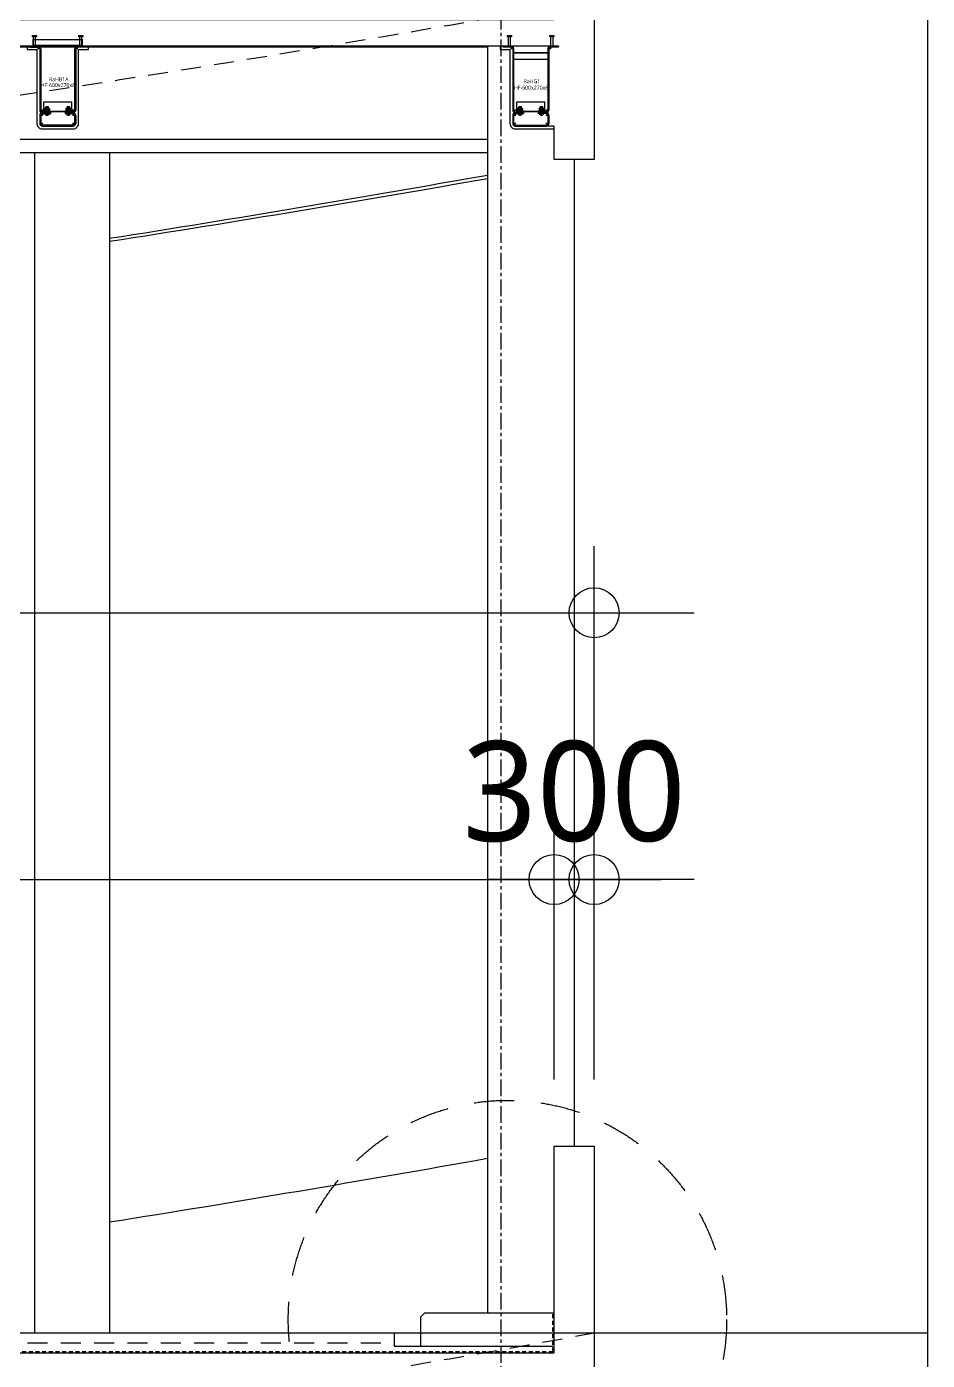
# Model space of a CAD drawing. Header units: millimetres. Extents: x 367092 to 767578, y 396038 to 811791.
# Drawn here: x 730585 to 737342, y 488820 to 498820 of the extents above; entities that cross this region are included whole.
import ezdxf
from ezdxf.enums import TextEntityAlignment as Align

# ---------------------------------------------------------------- set-up
doc = ezdxf.new("R2010")
doc.units = ezdxf.units.MM
doc.header["$LTSCALE"] = 100
doc.header["$MEASUREMENT"] = 0
doc.header["$PDSIZE"] = -10
for name, pattern in [('CENTER', [2, 1.25, -0.25, 0.25, -0.25]), ('HID', [2.5, 1.5, -1]), ('HIDDEN', [9.525, 6.35, -3.175])]:
    doc.linetypes.add(name, pattern=pattern)
doc.layers.get('0').update_dxf_attribs({"linetype": 'CONTINUOUS'})
doc.layers.get('Defpoints').update_dxf_attribs({"color": 171, "linetype": 'CONTINUOUS'})
for name, color, linetype in [('02-COL', 2, 'CONTINUOUS'), ('BOLT', 8, 'CONTINUOUS'), ('cen', 14, 'CONTINUOUS'), ('CEN(ST)', 1, 'CENTER'), ('CON', 2, 'CONTINUOUS'), ('ELE-6', 8, 'CONTINUOUS'), ('ELE-6 (251)', 251, 'CONTINUOUS'), ('ELE6', 8, 'CONTINUOUS'), ('FIN', 8, 'CONTINUOUS'), ('FIN(내화피복)', 8, 'CONTINUOUS'), ('HAT-252', 252, 'CONTINUOUS'), ('HF', 3, 'CONTINUOUS'), ('NDIM', 7, 'CONTINUOUS'), ('plate', 8, 'CONTINUOUS'), ('SASAC 도면번호', 6, 'CONTINUOUS'), ('STUD', 6, 'CONTINUOUS'), ('SYM', 7, 'CONTINUOUS'), ('wire-meshes', 1, 'CONTINUOUS')]:
    doc.layers.add(name, color=color, linetype=linetype)
doc.styles.add('CGS', font='cgse', dxfattribs={"bigfont": 'cgs'})
doc.styles.add('TE', font='malgun_0.ttf')
doc.styles.add('나눔바른고딕', font='NanumBarunGothic.ttf')
doc.dimstyles.new('NDIM 1200', dxfattribs={"dimscale": 500, "dimtxt": 3, "dimasz": 1, "dimexe": 2, "dimexo": 2, "dimgap": 1, "dimtad": 1, "dimdec": 0, "dimdsep": 46, "dimtxsty": 'CGS', "dimblk": 'DOT0', "dimcen": 1, "dimdle": 8, "dimclrd": 2, "dimclre": 2, "dimclrt": 2, "dimadec": 0, "dimazin": 0, "dimtfac": 1, "dimtdec": 0, "dimtix": 1, "dimtmove": 2, "dimatfit": 3, "dimldrblk": 'DOT0', "dimfxl": 1, "dimtolj": 1, "dimtzin": 0, "dimlwd": -1, "dimlwe": -1, "dimarcsym": 0})

# ---------------------------------------------------------------- blocks, each defined once
blk = doc.blocks.new('*U325')
at = {"layer": 'BOLT'}
for p, q in [((-20, 0), (20, 0)), ((-20, 0), (-20, -4)), ((-17, 18), (17, 18)), ((20, 0), (20, -4)), ((-20, -4), (20, -4)), ((-18, -19), (-18, -6)), ((-14, -4), (14, -4)), ((-14, -20), (14, -20)), ((-10, -20), (-10, -31)), ((-10, -31), (-8, -33)), ((-10, -31), (10, -31)), ((-9, -19), (-9, -6)), ((-8, -33), (8, -33)), ((10, -31), (8, -33)), ((9, -19), (9, -6)), ((10, -20), (10, -31)), ((18, -19), (18, -6))]:
    blk.add_line(p, q, dxfattribs=at)
at = {"layer": 'BOLT', "linetype": 'HIDDEN'}
for p, q in [((-10, 18), (-10, 0)), ((10, 18), (10, 0))]:
    blk.add_line(p, q, dxfattribs=at)
at = {"layer": 'BOLT'}
for centre, radius, start, end in [((0, 13), 17.6, 15.5187, 164.4813), ((-14, -11), 6.71, 47.8966, 132.1034), ((-14, -14), 6.71, 227.8966, 312.1034), ((0, -29), 24.2, 68.2132, 111.7868), ((0, 4), 24.2, 248.2132, 291.7868), ((14, -11), 6.71, 47.8966, 132.1034), ((14, -14), 6.71, 227.8966, 312.1034)]:
    blk.add_arc(centre, radius, start, end, dxfattribs=at)
at = {"layer": 'cen'}
blk.add_line((0, 36), (0, -38), dxfattribs=at)
blk = doc.blocks.new('SB16')
at = {"layer": 'STUD'}
for p, q in [((-8, 0), (-8, 70)), ((8, 0), (8, 70))]:
    blk.add_line(p, q, dxfattribs=at)
blk.add_lwpolyline([(-15, 70), (-15, 80), (14, 80), (14, 70)], close=True, dxfattribs=at)
blk = doc.blocks.new('*U207')
at = {"layer": 'Defpoints'}
blk.add_point((0, 0), dxfattribs=at)
at = {"layer": 'HF'}
for p, q in [((-207, 0), (-147, 0)), ((-207, 0), (-207, -8)), ((207, 0), (147, 0)), ((207, 0), (207, -8)), ((-207, -8), (-147, -8)), ((-135, -20), (-135, -480)), ((-127, -20), (-127, -480)), ((127, -20), (127, -480)), ((135, -20), (135, -480)), ((207, -8), (147, -8)), ((-115, -492), (-55, -492)), ((-115, -500), (-55, -500)), ((-55, -492), (-55, -500)), ((-55, -500), (-55, -508)), ((115, -492), (55, -492)), ((55, -492), (55, -500)), ((115, -500), (55, -500)), ((55, -500), (55, -508)), ((-135, -520), (-135, -580)), ((-127, -520), (-127, -580)), ((-115, -508), (-55, -508)), ((-115, -592), (115, -592)), ((-115, -600), (115, -600)), ((115, -508), (55, -508)), ((127, -520), (127, -580)), ((135, -520), (135, -580))]:
    blk.add_line(p, q, dxfattribs=at)
for centre, radius, start, end in [((-147, -20), 20, 0, 90), ((147, -20), 20, 90, 180), ((-147, -20), 12, 0, 90), ((147, -20), 12, 90, 180), ((-115, -480), 20, 180, 270), ((-115, -480), 12, 180, 270), ((115, -480), 12, 270, 360), ((115, -480), 20, 270, 360), ((115, -520), 20, 0, 90), ((-115, -520), 20, 90, 180), ((-115, -580), 20, 180, 270), ((-115, -520), 12, 90, 180), ((-115, -580), 12, 180, 270), ((115, -520), 12, 360, 450), ((115, -580), 12, 270, 360), ((115, -580), 20, 270, 360)]:
    blk.add_arc(centre, radius, start, end, dxfattribs=at)
blk = doc.blocks.new('*U326')
for p, q in [((185, 0), (185, -50)), ((-185, 0), (-185, -50)), ((-185, 0), (185, 0)), ((-185, -50), (185, -50))]:
    blk.add_line(p, q)
at = {"linetype": 'ByBlock'}
blk.add_line((-185, -6), (185, -6), dxfattribs=at)
at = {"layer": 'Defpoints'}
blk.add_point((0, -50), dxfattribs=at)
blk = doc.blocks.new('RaHB1A-SEC')
at = {"layer": 'cen'}
for p, q in [((-152, -18), (-142, -18)), ((-147, -23), (-147, -13)), ((152, -18), (142, -18)), ((147, -23), (147, -13)), ((-122, -482), (-112, -482)), ((-117, -487), (-117, -477)), ((122, -482), (112, -482)), ((117, -487), (117, -477)), ((-122, -518), (-112, -518)), ((-122, -582), (-112, -582)), ((-117, -513), (-117, -523)), ((-117, -587), (-117, -577)), ((122, -518), (112, -518)), ((122, -582), (112, -582)), ((117, -513), (117, -523)), ((117, -587), (117, -577))]:
    blk.add_line(p, q, dxfattribs=at)
at = {"layer": 'plate'}
for p, q in [((-105, -494), (-105, -419)), ((-105, -419), (105, -419)), ((105, -494), (105, -419))]:
    blk.add_line(p, q, dxfattribs=at)
for points in [[(-105, -488), (105, -488)], [(105, -494), (-105, -494)]]:
    blk.add_lwpolyline(points, dxfattribs=at)
at = {"layer": 'BOLT', "rotation": 180}
for p in [(-80, -488), (80, -488)]:
    blk.add_blockref('*U325', p, dxfattribs=at)
at = {"layer": 'plate'}
blk.add_blockref('*U207', (0, 0), dxfattribs=at)
at = {"layer": 'plate', "xscale": -1, "rotation": 180}
blk.add_blockref('*U326', (0, 0), dxfattribs=at)
at = {"layer": 'STUD'}
for p in [(-174, 0), (174, 0)]:
    blk.add_blockref('SB16', p, dxfattribs=at)
at = {"layer": 'Defpoints', "style": '나눔바른고딕', "width": 0.8}
for s, p in [('HF-600x270x8', (2, -293)), ('RaHB1A', (8, -250))]:
    blk.add_text(s, height=30, dxfattribs=at).set_placement(p, align=Align.MIDDLE_CENTER)
blk = doc.blocks.new('*U208')
at = {"layer": 'Defpoints'}
blk.add_point((0, 0), dxfattribs=at)
at = {"layer": 'HF'}
for p, q in [((-209, 0), (-147, 0)), ((-209, 0), (-209, -6)), ((209, 0), (147, 0)), ((209, 0), (209, -6)), ((-209, -6), (-147, -6)), ((-135, -18), (-135, -482)), ((-129, -18), (-129, -482)), ((129, -18), (129, -482)), ((135, -18), (135, -482)), ((209, -6), (147, -6)), ((-117, -494), (-55, -494)), ((-117, -500), (-55, -500)), ((-55, -494), (-55, -500)), ((-55, -500), (-55, -506)), ((117, -494), (55, -494)), ((55, -494), (55, -500)), ((117, -500), (55, -500)), ((55, -500), (55, -506)), ((-135, -518), (-135, -582)), ((-129, -518), (-129, -582)), ((-117, -506), (-55, -506)), ((-117, -594), (117, -594)), ((-117, -600), (117, -600)), ((117, -506), (55, -506)), ((129, -518), (129, -582)), ((135, -518), (135, -582))]:
    blk.add_line(p, q, dxfattribs=at)
for centre, radius, start, end in [((-147, -18), 18, 360, 450), ((147, -18), 18, 90, 180), ((-147, -18), 12, 360, 450), ((147, -18), 12, 90, 180), ((-117, -482), 18, 180, 270), ((-117, -482), 12, 180, 270), ((117, -482), 12, 270, 360), ((117, -482), 18, 270, 360), ((-117, -518), 18, 90, 180), ((-117, -582), 18, 180, 270), ((-117, -518), 12, 90, 180), ((-117, -582), 12, 180, 270), ((117, -518), 18, 0, 90), ((117, -518), 12, 0, 90), ((117, -582), 12, 270, 360), ((117, -582), 18, 270, 360)]:
    blk.add_arc(centre, radius, start, end, dxfattribs=at)
blk = doc.blocks.new('RaHG1-SEC')
at = {"layer": 'cen'}
for p, q in [((-152, -18), (-142, -18)), ((-147, -23), (-147, -13)), ((152, -18), (142, -18)), ((147, -23), (147, -13)), ((-122, -482), (-112, -482)), ((-117, -487), (-117, -477)), ((122, -482), (112, -482)), ((117, -487), (117, -477)), ((-122, -518), (-112, -518)), ((-122, -582), (-112, -582)), ((-117, -513), (-117, -523)), ((-117, -587), (-117, -577)), ((122, -518), (112, -518)), ((122, -582), (112, -582)), ((117, -513), (117, -523)), ((117, -587), (117, -577))]:
    blk.add_line(p, q, dxfattribs=at)
at = {"layer": 'plate'}
for p, q in [((129, -50), (-129, -50)), ((129, -54), (-129, -54)), ((129, -100), (-129, -100)), ((-105, -494), (-105, -419)), ((-105, -419), (105, -419)), ((105, -494), (105, -419))]:
    blk.add_line(p, q, dxfattribs=at)
for points in [[(-105, -488), (105, -488)], [(105, -494), (-105, -494)]]:
    blk.add_lwpolyline(points, dxfattribs=at)
at = {"layer": 'BOLT', "rotation": 180}
for p in [(-80, -488), (80, -488)]:
    blk.add_blockref('*U325', p, dxfattribs=at)
at = {"layer": 'HF'}
blk.add_blockref('*U208', (0, 0), dxfattribs=at)
at = {"layer": 'STUD'}
for p in [(-159, 0), (159, 0)]:
    blk.add_blockref('SB16', p, dxfattribs=at)
at = {"layer": 'Defpoints', "style": '나눔바른고딕', "width": 0.8}
for s, p in [('HF-600x270x6', (3, -312)), ('RaHG1', (9, -264))]:
    blk.add_text(s, height=30, dxfattribs=at).set_placement(p, align=Align.MIDDLE_CENTER)
blk = doc.blocks.new('*U214')
at = {"layer": 'ELE6', "ltscale": 0.1}
for p, q in [((12896, -8), (0, -8)), ((12896, -700), (0, -700))]:
    blk.add_line(p, q, dxfattribs=at)
blk.add_lwpolyline([(12896, -800), (0, -800), (0, 0), (12896, 0)], close=True, dxfattribs=at)
at = {"layer": 'Defpoints', "style": 'TE'}
blk.add_text('HG11,HG11A,HG12,HG12A : HF-800x270x8', height=60, dxfattribs=at).set_placement((851, -750), align=Align.MIDDLE_CENTER)
blk = doc.blocks.new('경사로 종단면 난간입면')
at = {"layer": 'ELE-6 (251)', "linetype": 'HID'}
for centre in [(40431, 133387), (40431, 123387)]:
    blk.add_arc(centre, 146864, 270.31952, 280.32353, dxfattribs=at)
at = {"layer": 'ELE-6 (251)', "ltscale": 10000}
for centre, radius, start, end in [((40264, 132308), 146987, 278.94378, 280.06401), ((40431, 132187), 146864, 278.88547, 280.00645), ((40131, 124787), 146864, 279.00395, 280.12532)]:
    blk.add_arc(centre, radius, start, end, dxfattribs=at)
blk = doc.blocks.new('DOT0')
blk.add_line((-3, 0), (3, 0))
at = {"color": 6}
blk.add_circle((0, 0), 0.75, dxfattribs=at)
blk = doc.blocks.new('*D289')
at = {"layer": 'Defpoints', "color": 0, "ltscale": 0.4, "transparency": 16777216}
for p in [(734842, 494425), (720342, 490425), (734842, 490425)]:
    blk.add_point(p, dxfattribs=at)
at = {"layer": 'NDIM', "ltscale": 0.4, "transparency": 16777216}
for p, q in [((720342, 490925), (720342, 494925)), ((734842, 490925), (734842, 494925)), ((720592, 494425), (734592, 494425))]:
    blk.add_line(p, q, dxfattribs=at)
at = {"layer": 'NDIM', "ltscale": 0.4, "transparency": 16777216, "xscale": 250, "yscale": 250, "zscale": 250, "rotation": 180}
blk.add_blockref('DOT0', (720342, 494425), dxfattribs=at)
at = {"layer": 'NDIM', "ltscale": 0.4, "transparency": 16777216, "xscale": 250, "yscale": 250, "zscale": 250}
blk.add_blockref('DOT0', (734842, 494425), dxfattribs=at)
at = {"layer": 'NDIM', "ltscale": 0.4, "transparency": 16777216, "insert": (727592, 495082), "char_height": 750, "attachment_point": 5, "style": '나눔바른고딕'}
blk.add_mtext('\\A1;14500', dxfattribs=at)
blk = doc.blocks.new('*D292')
at = {"layer": 'Defpoints', "color": 0, "ltscale": 0.4, "transparency": 16777216}
for p in [(734542, 492425), (720642, 490425), (734542, 490425)]:
    blk.add_point(p, dxfattribs=at)
at = {"layer": 'NDIM', "ltscale": 0.4, "transparency": 16777216}
for p, q in [((720642, 490925), (720642, 492925)), ((734542, 490925), (734542, 492925)), ((720892, 492425), (734292, 492425))]:
    blk.add_line(p, q, dxfattribs=at)
at = {"layer": 'NDIM', "ltscale": 0.4, "transparency": 16777216, "xscale": 250, "yscale": 250, "zscale": 250, "rotation": 180}
blk.add_blockref('DOT0', (720642, 492425), dxfattribs=at)
at = {"layer": 'NDIM', "ltscale": 0.4, "transparency": 16777216, "xscale": 250, "yscale": 250, "zscale": 250}
blk.add_blockref('DOT0', (734542, 492425), dxfattribs=at)
at = {"layer": 'NDIM', "ltscale": 0.4, "transparency": 16777216, "insert": (727592, 493083), "char_height": 750, "attachment_point": 5, "style": '나눔바른고딕'}
blk.add_mtext('\\A1;13900', dxfattribs=at)
blk = doc.blocks.new('*D290')
at = {"layer": 'Defpoints', "color": 0, "ltscale": 0.4, "transparency": 16777216}
for p in [(734842, 492425), (734542, 490425), (734842, 490425)]:
    blk.add_point(p, dxfattribs=at)
at = {"layer": 'NDIM', "ltscale": 0.4, "transparency": 16777216}
for p, q in [((734542, 490925), (734542, 492925)), ((734842, 490925), (734842, 492925)), ((734292, 492425), (734042, 492425)), ((734542, 492425), (734842, 492425)), ((735092, 492425), (735342, 492425))]:
    blk.add_line(p, q, dxfattribs=at)
at = {"layer": 'NDIM', "ltscale": 0.4, "transparency": 16777216, "xscale": 250, "yscale": 250, "zscale": 250}
blk.add_blockref('DOT0', (734542, 492425), dxfattribs=at)
at = {"layer": 'NDIM', "ltscale": 0.4, "transparency": 16777216, "xscale": 250, "yscale": 250, "zscale": 250, "rotation": 180}
blk.add_blockref('DOT0', (734842, 492425), dxfattribs=at)
at = {"layer": 'NDIM', "ltscale": 0.4, "transparency": 16777216, "insert": (734692, 493083), "char_height": 750, "attachment_point": 5, "style": '나눔바른고딕'}
blk.add_mtext('\\A1;300', dxfattribs=at)

msp = doc.modelspace()

# ---------------------------------------------------------------- block references
at = {"layer": 'SASAC 도면번호'}
msp.add_blockref('경사로 종단면 난간입면', (668091.8, 510124.8), dxfattribs=at)

# ---------------------------------------------------------------- next in the draw order: linework, layer by layer
at = {"layer": 'CEN(ST)'}
msp.add_line((734141.8, 514524.8), (734141.8, 443513.8), dxfattribs=at)
at = {"layer": 'CEN(ST)', "ltscale": 10000}
msp.add_line((665841.8, 489024.8), (737341.8, 489024.8), dxfattribs=at)
at = {"layer": 'CON', "ltscale": 0.1}
for points in [[(720341.8, 500424.8), (720641.8, 500424.8), (720641.8, 498874.8), (734541.8, 498874.8), (734541.8, 500424.8), (734841.8, 500424.8), (734841.8, 497824.8), (734541.8, 497824.8), (734541.8, 498074.8), (734483.8, 498074.8, 0.414214), (734501.8, 498092.8), (734501.8, 498156.8, 0.414214), (734483.8, 498174.8, 0.414214), (734501.8, 498192.8), (734501.8, 498656.8, -0.414214), (734513.8, 498668.8), (734575.8, 498668.8), (734575.8, 498674.8)], [(734575.8, 498674.8), (720634.8, 498674.8), (720634.8, 498666.8), (720694.8, 498666.8, -0.414214), (720706.8, 498654.8), (720706.8, 498194.8, 0.414214), (720726.8, 498174.8, 0.414214), (720706.8, 498154.8), (720706.8, 498094.8, 0.414214), (720726.8, 498074.8), (720641.8, 498074.8), (720641.8, 497824.8), (720341.8, 497824.8)], [(720341.8, 490424.8), (720641.8, 490424.8), (720641.8, 488874.8), (734541.8, 488874.8), (734541.8, 490424.8), (734841.8, 490424.8), (734841.8, 487824.8), (734541.8, 487824.8), (734541.8, 488074.8), (734483.8, 488074.8, 0.414214), (734501.8, 488092.8), (734501.8, 488156.8, 0.414214), (734483.8, 488174.8, 0.414214), (734501.8, 488192.8), (734501.8, 488656.8, -0.414214), (734513.8, 488668.8), (734575.8, 488668.8), (734575.8, 488674.8)]]:
    msp.add_lwpolyline(points, format="xyb", dxfattribs=at)
at = {"layer": 'Defpoints', "ltscale": 10000}
msp.add_lwpolyline([(737341.8, 443513.8), (665841.8, 443513.8), (665841.8, 514524.8), (737341.8, 514524.8)], close=True, dxfattribs=at)
at = {"layer": 'ELE-6', "ltscale": 10000}
for p, q in [((734041.8, 498674.8), (734041.8, 489174.8)), ((734691.8, 497824.8), (734691.8, 490424.8))]:
    msp.add_line(p, q, dxfattribs=at)
at = {"layer": 'ELE-6 (251)', "ltscale": 10000}
for p, q in [((730644.6, 497874.8), (730644.6, 489024.8)), ((731207.5, 497874.8), (731207.5, 489024.8))]:
    msp.add_line(p, q, dxfattribs=at)
at = {"layer": 'FIN'}
for points in [[(733541.8, 488924.8), (733541.8, 489144.8), (733571.8, 489174.8), (734541.8, 489174.8)], [(720651.8, 488924.8), (721841.8, 488924.8), (721841.8, 489024.8), (733341.8, 489024.8), (733341.8, 488924.8), (734531.8, 488924.8)]]:
    msp.add_lwpolyline(points, dxfattribs=at)
at = {"layer": 'FIN(내화피복)', "ltscale": 10000}
for points in [[(730587.8, 498674.8), (730587.8, 498647.8), (730661.8, 498647.8), (730661.8, 498092.8, 0.414214), (730700.8, 498053.8), (730934.8, 498053.8, 0.414214), (730973.8, 498092.8), (730973.8, 498647.8), (731047.8, 498647.8), (731047.8, 498674.8)], [(734136.9, 498674.8), (734136.9, 498647.8), (734210.9, 498647.8), (734210.9, 498092.8, 0.414214), (734249.9, 498053.8), (734541.8, 498053.8)]]:
    msp.add_lwpolyline(points, format="xyb", dxfattribs=at)
at = {"layer": 'HAT-252', "linetype": 'HID', "ltscale": 0.2}
msp.add_lwpolyline([(720651.8, 489174.8), (720651.8, 488884.8), (734531.8, 488884.8), (734531.8, 489174.8)], dxfattribs=at)
at = {"layer": 'SYM', "linetype": 'HID', "ltscale": 2}
msp.add_circle((734191.8, 489124.8), 1644.3, dxfattribs=at)
at = {"layer": 'wire-meshes', "linetype": 'HID'}
msp.add_line((721841.8, 488949.8), (733341.8, 488949.8), dxfattribs=at)

# ---------------------------------------------------------------- next in the draw order: block references
at = {"layer": '02-COL'}
msp.add_blockref('*U214', (721145.5, 498674.8), dxfattribs=at)
at = {"layer": 'SASAC 도면번호'}
for name, p in [('RaHB1A-SEC', (730817.8, 498674.8)), ('RaHG1-SEC', (734366.8, 498674.8))]:
    msp.add_blockref(name, p, dxfattribs=at)

# ---------------------------------------------------------------- next in the draw order: dimensions: what is measured, and where the dimension line sits
at = {"layer": 'NDIM', "ltscale": 0.4}
for base, p1, p2, picture, middle in [((734841.8, 494424.8), (720341.8, 490424.8), (734841.8, 490424.8), '*D289', (727591.8, 495082)), ((734541.8, 492424.8), (720641.8, 490424.8), (734541.8, 490424.8), '*D292', (727591.8, 493082.5)), ((734841.8, 492424.8), (734541.8, 490424.8), (734841.8, 490424.8), '*D290', (734691.8, 493082.5))]:
    dim = msp.add_linear_dim(base=base, p1=p1, p2=p2, dimstyle='NDIM 1200', override={"dimscale": 250, "dimtxsty": '나눔바른고딕', "dimclrd": 256, "dimclre": 256, "dimclrt": 256}, dxfattribs=at)
    dim.commit()
    dim.dimension.update_dxf_attribs({"geometry": picture, "text_midpoint": middle})

doc.saveas('drawing.dxf')
